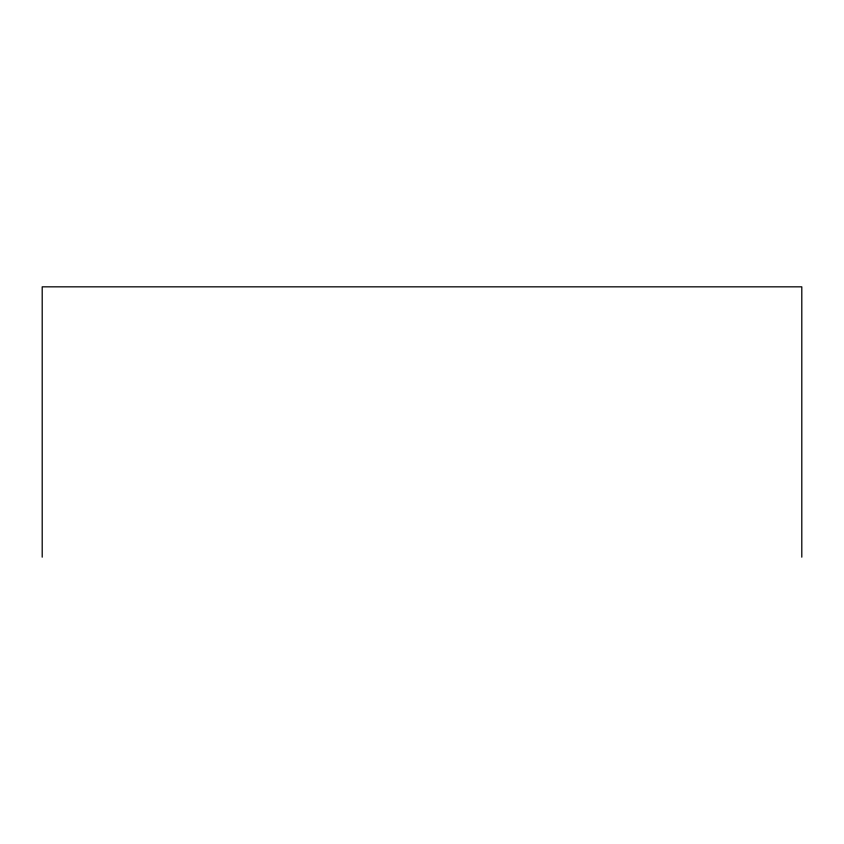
<?xml version="1.0" encoding="UTF-8"?>
<svg xmlns="http://www.w3.org/2000/svg" width="844" height="844" viewBox="0 0 844 844"><rect width="100%" height="100%" fill="white"/><g stroke="black" fill="none" stroke-linecap="round" stroke-linejoin="round"><path stroke-width="1.27" d="M801.8 557.167L801.8 286.833L42.2 286.833L42.2 557.167"/></g></svg>
